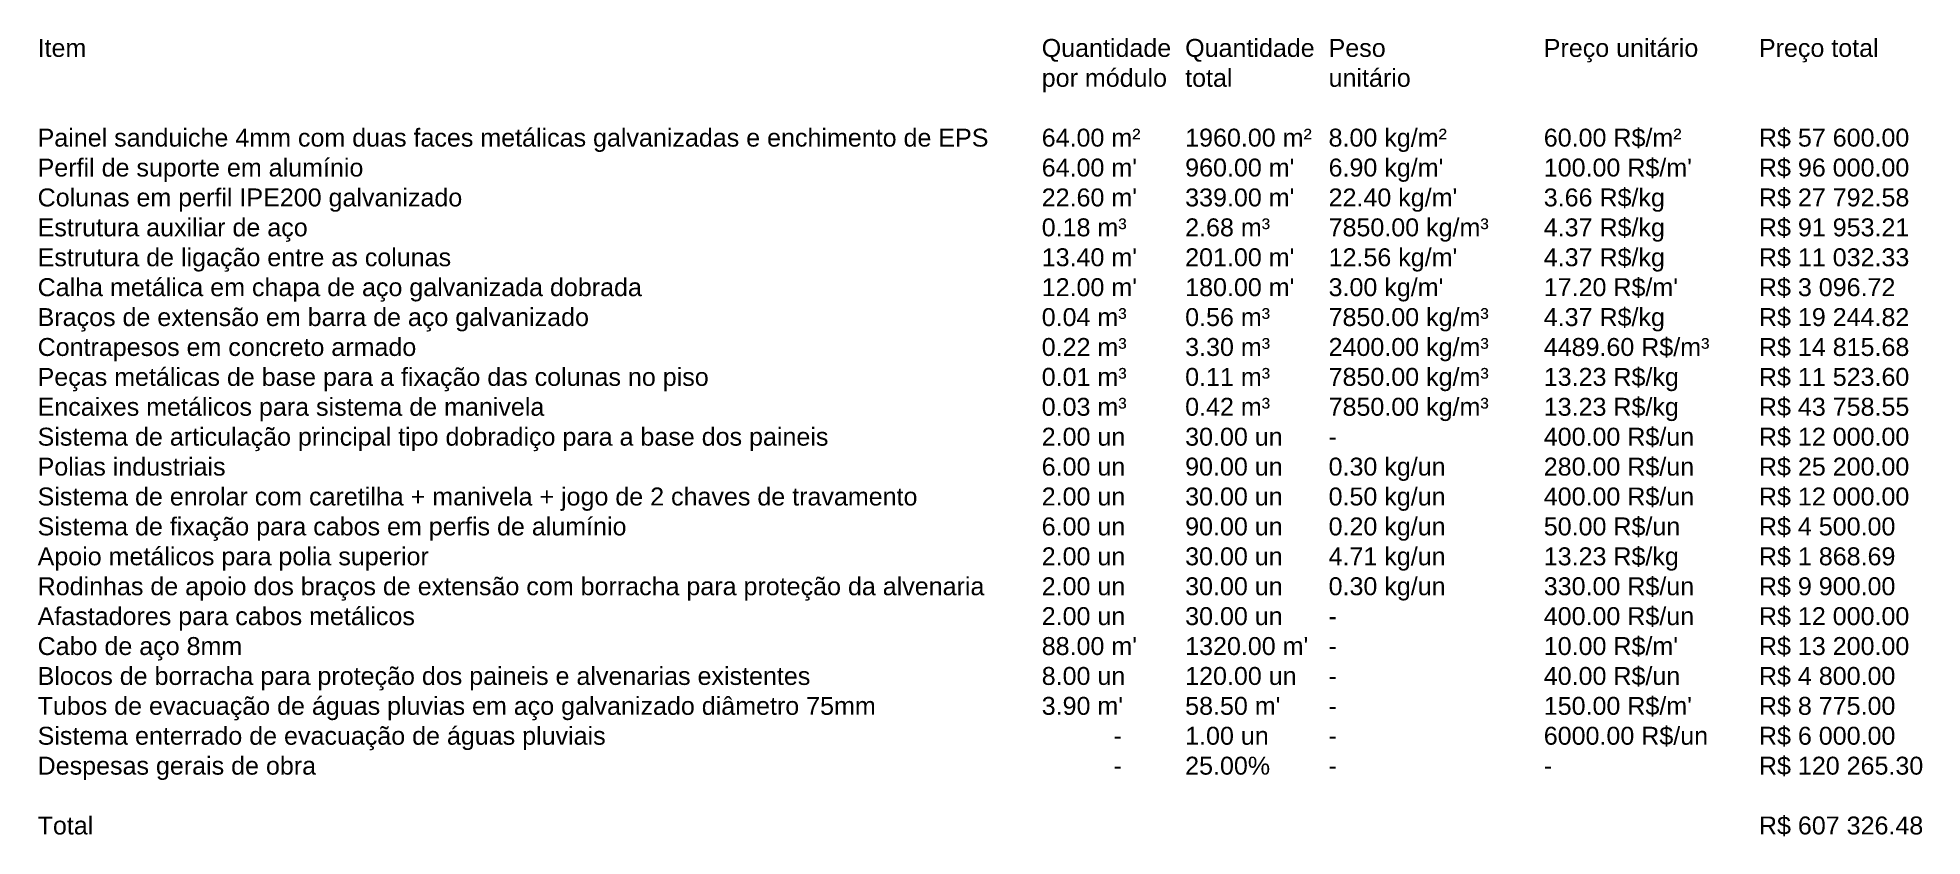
# Model space of a CAD drawing. Header units: millimetres. Extents: x -4 to 259, y 126 to 238.
import ezdxf

# ---------------------------------------------------------------- set-up
doc = ezdxf.new("R2010")
doc.units = ezdxf.units.MM
doc.styles.get("Standard").update_dxf_attribs({"font": 'arial.ttf'})

msp = doc.modelspace()

# ---------------------------------------------------------------- texts
at = {"insert": (-3.83, 237.43), "char_height": 2.5, "width": 463.9424, "attachment_point": 1}
msp.add_mtext("{Item ^I^I^I^I^I^I^I^I^I^I^I^I^I^IQuantidade ^IQuantidade ^IPeso ^I^I^IPreço unitário^IPreço total\\P^I^I^I^I^I^I^I^I^I^I^I^I^I^Ipor módulo^Itotal^I^Iunitário\\P^I^I^I^I^I^I\\PPainel sanduiche 4mm com duas faces metálicas galvanizadas e enchimento de EPS^I64.00 m²^I1960.00 m²^I8.00 kg/m²^I ^I60.00 R$/m²^I^IR$ 57 600.00\\PPerfil de suporte em alumínio^I^I^I^I^I^I^I^I^I^I64.00 m'^I960.00 m'^I6.90 kg/m'^I ^I100.00 R$/m'^IR$ 96 000.00\\PColunas em perfil IPE200 galvanizado^I^I^I^I^I^I^I^I^I22.60 m'^I339.00 m'^I22.40 kg/m'^I ^I3.66 R$/kg^I^IR$ 27 792.58\\PEstrutura auxiliar de aço^I^I^I^I^I^I^I^I^I^I^I0.18 m³^I2.68 m³^I7850.00 kg/m³^I4.37 R$/kg^I^IR$ 91 953.21\\PEstrutura de ligação entre as colunas^I^I^I^I^I^I^I^I^I13.40 m'^I201.00 m'^I12.56 kg/m'^I ^I4.37 R$/kg^I^IR$ 11 032.33\\PCalha metálica em chapa de aço galvanizada dobrada^I^I^I^I^I^I12.00 m'^I180.00 m'^I3.00 kg/m'^I ^I17.20 R$/m'^I^IR$ 3 096.72\\PBraços de extensão em barra de aço galvanizado^I^I^I^I^I^I^I0.04 m³^I0.56 m³^I7850.00 kg/m³^I4.37 R$/kg^I^IR$ 19 244.82\\PContrapesos em concreto armado^I^I^I^I^I^I^I^I^I0.22 m³^I3.30 m³^I2400.00 kg/m³^I4489.60 R$/m³^IR$ 14 815.68\\PPeças metálicas de base para a fixação das colunas no piso^I^I^I^I^I0.01 m³^I0.11 m³^I7850.00 kg/m³^I13.23 R$/kg^I^IR$ 11 523.60\\PEncaixes metálicos para sistema de manivela^I^I^I^I^I^I^I0.03 m³^I0.42 m³^I7850.00 kg/m³^I13.23 R$/kg^I^IR$ 43 758.55\\PSistema de articulação principal tipo dobradiço para a base dos paineis^I^I^I2.00 un^I30.00 un^I-^I^I^I400.00 R$/un^IR$ 12 000.00\\PPolias industriais^I^I^I^I^I^I^I^I^I^I^I^I6.00 un^I90.00 un^I0.30 kg/un^I ^I280.00 R$/un^IR$ 25 200.00\\PSistema de enrolar com caretilha + manivela + jogo de 2 chaves de travamento^I^I2.00 un^I30.00 un^I0.50 kg/un^I ^I400.00 R$/un^IR$ 12 000.00\\PSistema de fixação para cabos em perfis de alumínio^I^I^I^I^I^I6.00 un^I90.00 un^I0.20 kg/un^I ^I50.00 R$/un^I^IR$ 4 500.00\\PApoio metálicos para polia superior^I^I^I^I^I^I^I^I^I2.00 un^I30.00 un^I4.71 kg/un^I ^I13.23 R$/kg^I^IR$ 1 868.69\\PRodinhas de apoio dos braços de extensão com borracha para proteção da alvenaria^I2.00 un^I30.00 un^I0.30 kg/un^I ^I330.00 R$/un^IR$ 9 900.00\\PAfastadores para cabos metálicos^I^I^I^I^I^I^I^I^I2.00 un^I30.00 un^I-^I^I^I400.00 R$/un^IR$ 12 000.00\\PCabo de aço 8mm^I^I^I^I^I^I^I^I^I^I^I^I88.00 m'^I1320.00 m'^I-^I^I^I10.00 R$/m'^I^IR$ 13 200.00\\PBlocos de borracha para proteção dos paineis e alvenarias existentes^I^I^I^I8.00 un^I120.00 un^I-^I^I^I40.00 R$/un^I^IR$ 4 800.00\\PTubos de evacuação de águas pluvias em aço galvanizado diâmetro 75mm^I^I^I3.90 m'^I58.50 m'^I-^I^I^I150.00 R$/m'^IR$ 8 775.00\\PSistema enterrado de evacuação de águas pluviais^I^I^I^I^I^I^I^I-^I1.00 un^I-^I^I^I6000.00 R$/un^IR$ 6 000.00\\PDespesas gerais de obra^I^I^I^I^I^I^I^I^I^I^I^I-^I25.00%^I-^I^I^I-^I^I^IR$ 120 265.30\\P\\PTotal^I^I^I^I^I^I^I^I^I^I^I^I^I^I^I^I^I^I^I^I^I^I^I^IR$ 607 326.48}", dxfattribs=at)

doc.saveas('drawing.dxf')
